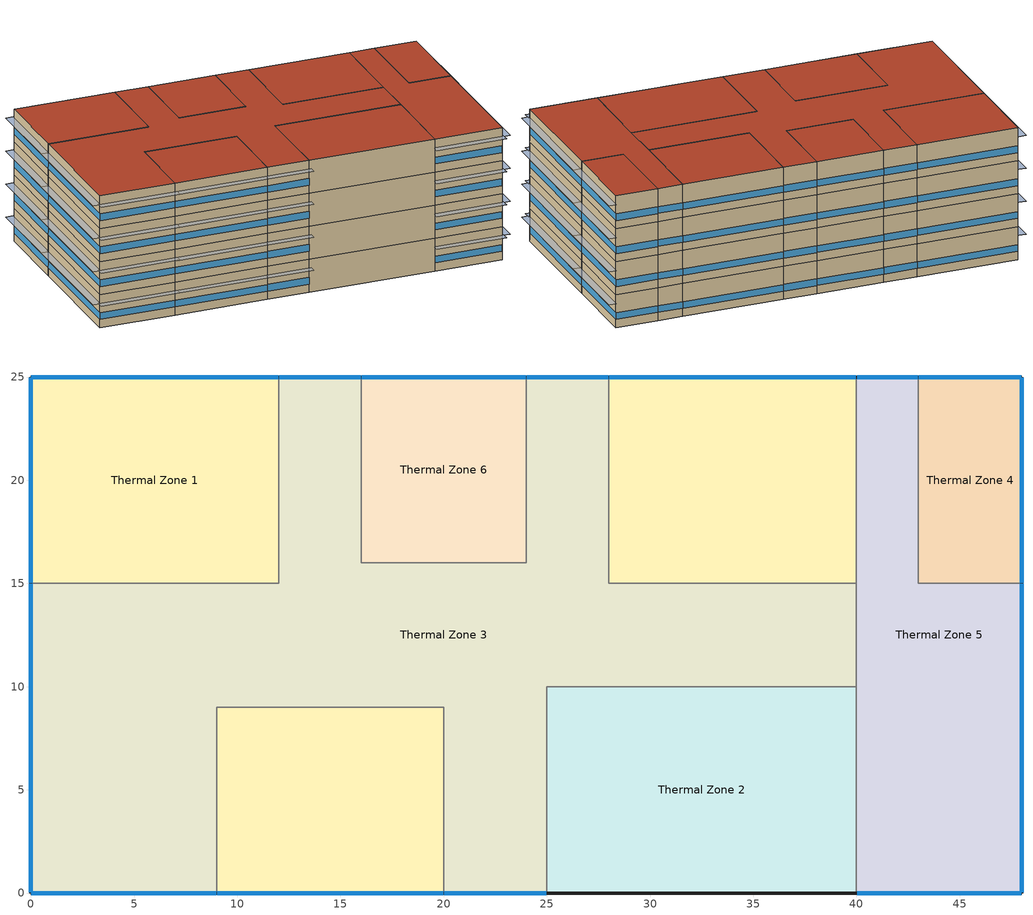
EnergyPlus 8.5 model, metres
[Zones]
Thermal Zone 1
 floor ground (ExtSlabCarpet 4in ClimateZone 1-8): 20,9 20,0 9,0 9,9 z0; 12,25 12,15 0,15 0,25 z0; 40,25 40,15 28,15 28,25 z0
 wall outside (ASHRAE 189.1-2009 ExtWall Mass ClimateZone 1): 12,25 0,25 0,15 / 40,25 28,25 / 9,0 20,0 z4:8; 9,0 20,0 / 12,25 0,25 0,15 / 40,25 28,25 z8:12; 9,0 20,0 / 12,25 0,25 0,15 / 40,25 28,25 z0:4; 9,0 20,0 / 12,25 0,25 0,15 / 40,25 28,25 z12:16
 wall to Thermal Zone 3 (Interior Wall): 0,15 12,15 12,25 / 28,25 28,15 40,15 / 20,0 20,9 9,9 9,0 z4:8; 20,0 20,9 9,9 9,0 / 0,15 12,15 12,25 / 28,25 28,15 40,15 z8:12; 20,0 20,9 9,9 9,0 / 0,15 12,15 12,25 / 28,25 28,15 40,15 z12:16; 20,0 20,9 9,9 9,0 / 0,15 12,15 12,25 / 28,25 28,15 40,15 z0:4
 wall to Thermal Zone 5 (Interior Wall): 40,15 40,25 z4:8; 40,15 40,25 z8:12; 40,15 40,25 z12:16; 40,15 40,25 z0:4
 window (ASHRAE 189.1-2009 ExtWindow ClimateZone 1): 11.97,25 0.03,25 / 0,24.97 0,15.03 / 39.97,25 28.03,25 / 9.03,0 19.97,0 z5:5.8; 9.03,0 19.97,0 / 11.97,25 0.03,25 / 0,24.97 0,15.03 / 39.97,25 28.03,25 z9:9.8; 9.03,0 19.97,0 / 11.97,25 0.03,25 / 0,24.97 0,15.03 / 39.97,25 28.03,25 z1:1.8; 9.03,0 19.97,0 / 11.97,25 0.03,25 / 0,24.97 0,15.03 / 39.97,25 28.03,25 z13:13.8
 roof outside (ASHRAE 189.1-2009 ExtRoof IEAD ClimateZone 1): 20,0 20,9 9,9 9,0 z16; 12,15 12,25 0,25 0,15 z16; 40,15 40,25 28,25 28,15 z16
Thermal Zone 2
 floor ground (ExtSlabCarpet 4in ClimateZone 1-8): 40,10 40,0 25,0 25,10 z0
 wall outside (ASHRAE 189.1-2009 ExtWall Mass ClimateZone 1): 25,0 40,0 z8:12; 25,0 40,0 z12:16; 25,0 40,0 z0:4; 25,0 40,0 z4:8
 wall to Thermal Zone 3 (Interior Wall): 40,10 25,10 25,0 z8:12; 40,10 25,10 25,0 z12:16; 40,10 25,10 25,0 z0:4; 40,10 25,10 25,0 z4:8
 wall to Thermal Zone 5 (Interior Wall): 40,0 40,10 z8:12; 40,0 40,10 z12:16; 40,0 40,10 z0:4; 40,0 40,10 z4:8
 roof outside (ASHRAE 189.1-2009 ExtRoof IEAD ClimateZone 1): 40,0 40,10 25,10 25,0 z16
Thermal Zone 3
 floor ground (ExtSlabCarpet 4in ClimateZone 1-8): 28,25 28,15 40,15 40,10 25,10 25,0 20,0 20,9 9,9 9,0 0,0 0,15 12,15 12,25 16,25 16,16 24,16 24,25 z0
 wall outside (ASHRAE 189.1-2009 ExtWall Mass ClimateZone 1): 20,0 25,0 / 0,15 0,0 9,0 / 16,25 12,25 / 28,25 24,25 z0:4; 16,25 12,25 / 28,25 24,25 / 20,0 25,0 / 0,15 0,0 9,0 z8:12; 16,25 12,25 / 28,25 24,25 / 20,0 25,0 / 0,15 0,0 9,0 z12:16; 16,25 12,25 / 28,25 24,25 / 20,0 25,0 / 0,15 0,0 9,0 z4:8
 wall to Thermal Zone 6 (Interior Wall): 24,25 24,16 16,16 16,25 z8:12; 24,25 24,16 16,16 16,25 z12:16; 24,25 24,16 16,16 16,25 z0:4; 24,25 24,16 16,16 16,25 z4:8
 wall to Thermal Zone 5 (Interior Wall): 40,10 40,15 z8:12; 40,10 40,15 z12:16; 40,10 40,15 z4:8; 40,10 40,15 z0:4
 window (ASHRAE 189.1-2009 ExtWindow ClimateZone 1): 20.03,0 24.97,0 / 15.97,25 12.03,25 / 27.97,25 24.03,25 z1:1.81; 15.97,25 12.03,25 / 27.97,25 24.03,25 / 20.03,0 24.97,0 z9:9.81; 0.03,0 8.97,0 / 0,14.97 0,0.03 z9:9.8; 0.03,0 8.97,0 / 0,14.97 0,0.03 z1:1.8; 15.97,25 12.03,25 / 27.97,25 24.03,25 / 20.03,0 24.97,0 z13:13.81; 0.03,0 8.97,0 / 0,14.97 0,0.03 z13:13.8; 15.97,25 12.03,25 / 27.97,25 24.03,25 / 20.03,0 24.97,0 z5:5.81; 0.03,0 8.97,0 / 0,14.97 0,0.03 z5:5.8
 roof outside (ASHRAE 189.1-2009 ExtRoof IEAD ClimateZone 1): 25,0 25,10 40,10 40,15 28,15 28,25 24,25 24,16 16,16 16,25 12,25 12,15 0,15 0,0 9,0 9,9 20,9 20,0 z16
Thermal Zone 4
 floor ground (ExtSlabCarpet 4in ClimateZone 1-8): 48,25 48,15 43,15 43,25 z0
 wall outside (ASHRAE 189.1-2009 ExtWall Mass ClimateZone 1): 48,15 48,25 43,25 z4:8; 48,15 48,25 43,25 z8:12; 48,15 48,25 43,25 z12:16; 48,15 48,25 43,25 z0:4
 wall to Thermal Zone 5 (Interior Wall): 43,25 43,15 48,15 z4:8; 43,25 43,15 48,15 z8:12; 43,25 43,15 48,15 z12:16; 43,25 43,15 48,15 z0:4
 window (ASHRAE 189.1-2009 ExtWindow ClimateZone 1): 48,15.03 48,24.97 z5:5.8; 47.97,25 43.03,25 z5:5.81; 48,15.03 48,24.97 z9:9.8; 47.97,25 43.03,25 z9:9.81; 48,15.03 48,24.97 z13:13.8; 47.97,25 43.03,25 z13:13.81; 48,15.03 48,24.97 z1:1.8; 47.97,25 43.03,25 z1:1.81
 roof outside (ASHRAE 189.1-2009 ExtRoof IEAD ClimateZone 1): 48,15 48,25 43,25 43,15 z16
Thermal Zone 5
 floor ground (ExtSlabCarpet 4in ClimateZone 1-8): 43,25 43,15 48,15 48,0 40,0 40,25 z0
 wall outside (ASHRAE 189.1-2009 ExtWall Mass ClimateZone 1): 43,25 40,25 / 40,0 48,0 48,15 z4:8; 43,25 40,25 / 40,0 48,0 48,15 z8:12; 43,25 40,25 / 40,0 48,0 48,15 z12:16; 43,25 40,25 / 40,0 48,0 48,15 z0:4
 window (ASHRAE 189.1-2009 ExtWindow ClimateZone 1): 42.97,25 40.03,25 / 40.03,0 47.97,0 z5:5.81; 48,0.03 48,14.97 z5:5.8; 42.97,25 40.03,25 / 40.03,0 47.97,0 z9:9.81; 48,0.03 48,14.97 z9:9.8; 42.97,25 40.03,25 / 40.03,0 47.97,0 z13:13.81; 48,0.03 48,14.97 z13:13.8; 42.97,25 40.03,25 / 40.03,0 47.97,0 z1:1.81; 48,0.03 48,14.97 z1:1.8
 roof outside (ASHRAE 189.1-2009 ExtRoof IEAD ClimateZone 1): 48,0 48,15 43,15 43,25 40,25 40,0 z16
Thermal Zone 6
 floor ground (ExtSlabCarpet 4in ClimateZone 1-8): 24,25 24,16 16,16 16,25 z0
 wall outside (ASHRAE 189.1-2009 ExtWall Mass ClimateZone 1): 24,25 16,25 z4:8; 24,25 16,25 z8:12; 24,25 16,25 z12:16; 24,25 16,25 z0:4
 window (ASHRAE 189.1-2009 ExtWindow ClimateZone 1): 23.97,25 16.03,25 z5:5.81; 23.97,25 16.03,25 z9:9.81; 23.97,25 16.03,25 z13:13.81; 23.97,25 16.03,25 z1:1.81
 roof outside (ASHRAE 189.1-2009 ExtRoof IEAD ClimateZone 1): 24,16 24,25 16,25 16,16 z16
shading: 20.18,-0.88 20.18,0 8.82,0 8.82,-0.88 z11.01; 0,14.82 0,25.18 -0.88,25.18 -0.88,14.82 z15.01; 0,14.82 0,25.18 -0.88,25.18 -0.88,14.82 z3.01; 0,14.82 0,25.18 -0.88,25.18 -0.88,14.82 z7.01; 20.18,-0.88 20.18,0 8.82,0 8.82,-0.88 z3.01; 20.18,-0.88 20.18,0 8.82,0 8.82,-0.88 z7.01; 0,14.82 0,25.18 -0.88,25.18 -0.88,14.82 z11.01; 20.18,-0.88 20.18,0 8.82,0 8.82,-0.88 z15.01; 9.18,-0.88 9.18,0 -0.18,0 -0.18,-0.88 z7.01; 25.18,-0.89 25.18,0 19.82,0 19.82,-0.89 z15.02; 25.18,-0.89 25.18,0 19.82,0 19.82,-0.89 z11.02; 0,-0.18 0,15.18 -0.88,15.18 -0.88,-0.18 z7.01; 0,-0.18 0,15.18 -0.88,15.18 -0.88,-0.18 z3.01; 9.18,-0.88 9.18,0 -0.18,0 -0.18,-0.88 z11.01; 0,-0.18 0,15.18 -0.88,15.18 -0.88,-0.18 z15.01; 25.18,-0.89 25.18,0 19.82,0 19.82,-0.89 z3.02; 9.18,-0.88 9.18,0 -0.18,0 -0.18,-0.88 z3.01; 25.18,-0.89 25.18,0 19.82,0 19.82,-0.89 z7.02; 9.18,-0.88 9.18,0 -0.18,0 -0.18,-0.88 z15.01; 0,-0.18 0,15.18 -0.88,15.18 -0.88,-0.18 z11.01; 48.88,14.82 48.88,25.18 48,25.18 48,14.82 z15.01; 48.88,14.82 48.88,25.18 48,25.18 48,14.82 z7.01; 48.88,14.82 48.88,25.18 48,25.18 48,14.82 z11.01; 48.88,14.82 48.88,25.18 48,25.18 48,14.82 z3.01; 48.88,-0.18 48.88,15.18 48,15.18 48,-0.18 z7.01; 48.18,-0.89 48.18,0 39.82,0 39.82,-0.89 z15.01; 48.18,-0.89 48.18,0 39.82,0 39.82,-0.89 z11.01; 48.88,-0.18 48.88,15.18 48,15.18 48,-0.18 z15.01; 48.88,-0.18 48.88,15.18 48,15.18 48,-0.18 z3.01; 48.88,-0.18 48.88,15.18 48,15.18 48,-0.18 z11.01; 48.18,-0.89 48.18,0 39.82,0 39.82,-0.89 z3.01; 48.18,-0.89 48.18,0 39.82,0 39.82,-0.89 z7.01
[Building]
Building 1
[Site:Location]
PISA: Latitude {deg}=43.68; Longitude {deg}=10.38; Time Zone {hr}=1; Elevation {m}=1
[Material] Thermal Absorptance=0.9
Name | Roughness | Thickness {m} | Conductivity {W/m-K} | Density {kg/m3} | Specific Heat {J/kg-K} | Solar Absorptance | Visible Absorptance
1/2IN Gypsum | Smooth | 0.0127 | 0.16 | 784.9 | 830 | 0.4 | 0.4
1IN Stucco | Smooth | 0.0253 | 0.6918 | 1858 | 837 | 0.92 | 0.92
8IN Concrete HW | MediumRough | 0.2033 | 1.7296 | 2243 | 837 | 0.65 | 0.65
F16 Acoustic tile | MediumSmooth | 0.0191 | 0.06 | 368 | 590 | 0.3 | 0.3
G01a 19mm gypsum board | MediumSmooth | 0.019 | 0.16 | 800 | 1090 | 0.4 | 0.4
M11 100mm lightweight concrete | MediumRough | 0.1016 | 0.53 | 1280 | 840 | 0.5 | 0.5
MAT-CC05 4 HW CONCRETE | Rough | 0.1016 | 1.311 | 2240 | 836.8 | 0.85 | 0.85
Metal Decking | MediumSmooth | 0.0015 | 45.006 | 7680 | 418.4 | 0.6 | 0.6
Roof Insulation [18] | MediumRough | 0.1693 | 0.049 | 265 | 836.8 | 0.7 | 0.7
Roof Membrane | VeryRough | 0.0095 | 0.16 | 1121.29 | 1460 | 0.7 | 0.7
Wall Insulation [31] | MediumRough | 0.0337 | 0.0432 | 91 | 837 | 0.5 | 0.5
[Material:AirGap]
Name | Thermal Resistance {m2-K/W}
F04 Wall air space resistance | 0.15
F05 Ceiling air space resistance | 0.18
[Material:NoMass]
CP02 CARPET PAD: Roughness=Smooth; Thermal Resistance {m2-K/W}=0.1; Thermal Absorptance=0.9; Solar Absorptance=0.8; Visible Absorptance=0.8
[WindowMaterial:Glazing]
Theoretical Glass [167]: Optical Data Type=SpectralAverage; Thickness {m}=0.003; Solar Transmittance at Normal Incidence=0.2374; Front Side Solar Reflectance at Normal Incidence=0.7126; Back Side Solar Reflectance at Normal Incidence=0; Visible Transmittance at Normal Incidence=0.2512; Front Side Visible Reflectance at Normal Incidence=0.6988; Back Side Visible Reflectance at Normal Incidence=0; Infrared Transmittance at Normal Incidence=0; Front Side Infrared Hemispherical Emissivity=0.985; Back Side Infrared Hemispherical Emissivity=0.985; Conductivity {W/m-K}=2.1073; Dirt Correction Factor for Solar and Visible Transmittance=1; Solar Diffusing=No
[Construction]
ASHRAE 189.1-2009 ExtRoof IEAD ClimateZone 1: Roof Membrane, Roof Insulation [18], Metal Decking
ASHRAE 189.1-2009 ExtWall Mass ClimateZone 1: 1IN Stucco, 8IN Concrete HW, Wall Insulation [31], 1/2IN Gypsum
ASHRAE 189.1-2009 ExtWindow ClimateZone 1: Theoretical Glass [167]
ExtSlabCarpet 4in ClimateZone 1-8: MAT-CC05 4 HW CONCRETE, CP02 CARPET PAD
Interior Ceiling: M11 100mm lightweight concrete, F05 Ceiling air space resistance, F16 Acoustic tile
Interior Floor: F16 Acoustic tile, F05 Ceiling air space resistance, M11 100mm lightweight concrete
Interior Wall: G01a 19mm gypsum board, F04 Wall air space resistance, G01a 19mm gypsum board
[Zone] Part of Total Floor Area=Yes
Thermal Zone 1; Thermal Zone 2; Thermal Zone 3; Thermal Zone 4; Thermal Zone 5; Thermal Zone 6
[InternalMass]
Name | Construction | Zone | Surface Area {m2}
Merged Surface 109 - Surface 48; Merged Surface 115 - Surface 54 | Interior Floor | Thermal Zone 1 | 120
Merged Surface 114 - Surface 175; Merged Surface 120 - Surface 181; Merged Surface 180 - Surface 241; Merged Surface 186 - Surface 247 | Interior Ceiling | Thermal Zone 1 | 120
Merged Surface 153 - Surface 92 | Interior Floor | Thermal Zone 1 | 99
Merged Surface 158 - Surface 219; Merged Surface 26 - Surface 87 | Interior Ceiling | Thermal Zone 1 | 99
Merged Surface 159 - Surface 98 | Interior Floor | Thermal Zone 2 | 150
Merged Surface 164 - Surface 225; Merged Surface 32 - Surface 93 | Interior Ceiling | Thermal Zone 2 | 150
Merged Surface 133 - Surface 86 | Interior Floor | Thermal Zone 3 | 439
Merged Surface 152 - Surface 199; Merged Surface 20 - Surface 67 | Interior Ceiling | Thermal Zone 3 | 439
Merged Surface 121 - Surface 60 | Interior Floor | Thermal Zone 4 | 50
Merged Surface 126 - Surface 187; Merged Surface 192 - Surface 253 | Interior Ceiling | Thermal Zone 4 | 50
Merged Surface 108 - Surface 165; Merged Surface 174 - Surface 231; Merged Surface 42 - Surface 99 | Interior Ceiling | Thermal Zone 5 | 150
Merged Surface 127 - Surface 66 | Interior Floor | Thermal Zone 6 | 72
Merged Surface 132 - Surface 193; Merged Surface 198 - Surface 259 | Interior Ceiling | Thermal Zone 6 | 72
[ZoneControl:Thermostat] Control Object Type 1=ThermostatSetpoint:DualSetpoint
Name | Zone or ZoneList | Control Type Schedule | Control Name 1
Thermal Zone 1 Thermostat | Thermal Zone 1 | Thermal Zone 1 Thermostat Schedule | Thermal Zone 1 Thermostat
Thermal Zone 2 Thermostat | Thermal Zone 2 | Thermal Zone 2 Thermostat Schedule | Thermal Zone 2 Thermostat 1
Thermal Zone 3 Thermostat | Thermal Zone 3 | Thermal Zone 3 Thermostat Schedule | Thermal Zone 3 Thermostat 1
Thermal Zone 4 Thermostat | Thermal Zone 4 | Thermal Zone 4 Thermostat Schedule | Thermal Zone 4 Thermostat 1
Thermal Zone 5 Thermostat | Thermal Zone 5 | Thermal Zone 5 Thermostat Schedule | Thermal Zone 5 Thermostat 1
Thermal Zone 6 Thermostat | Thermal Zone 6 | Thermal Zone 6 Thermostat Schedule | Thermal Zone 6 Thermostat 1
[ThermostatSetpoint:DualSetpoint] Heating Setpoint Temperature Schedule=Medium Office HtgSetp; Cooling Setpoint Temperature Schedule=Medium Office ClgSetp
Thermal Zone 1 Thermostat; Thermal Zone 2 Thermostat 1; Thermal Zone 3 Thermostat 1; Thermal Zone 4 Thermostat 1; Thermal Zone 5 Thermostat 1; Thermal Zone 6 Thermostat 1
[ZoneVentilation:DesignFlowRate]
Name | Zone or ZoneList | Schedule | Design Flow Rate Calculation Method | Flow Rate per Person {m3/s-person} | Flow Rate per Zone Floor Area {m3/s-m2}
Thermal Zone 1 Ventilation per Person | Thermal Zone 1 | Office Work Occ | Flow/Person | 0.00943895
Thermal Zone 2 Ventilation per Floor Area | Thermal Zone 2 | Always_On | Flow/Area |  | 0.0048768
Thermal Zone 3 Ventilation per Floor Area | Thermal Zone 3 | Always_On | Flow/Area |  | 0.000254
Thermal Zone 5 Ventilation per Floor Area | Thermal Zone 5 | Always_On | Flow/Area |  | 0.000254
Thermal Zone 6 Ventilation per Person | Thermal Zone 6 | Office Misc Occ | Flow/Person | 0.00707921
[Zone equipment]
Thermal Zone 1: Thermal Zone 1 Ideal Loads Air System
Thermal Zone 2: Thermal Zone 2 Ideal Loads Air System
Thermal Zone 3: Thermal Zone 3 Ideal Loads Air System
Thermal Zone 4: Thermal Zone 4 Ideal Loads Air System
Thermal Zone 5: Thermal Zone 5 Ideal Loads Air System
Thermal Zone 6: Thermal Zone 6 Ideal Loads Air System
[ZoneHVAC:IdealLoadsAirSystem] Maximum Heating Supply Air Temperature {C}=50; Minimum Cooling Supply Air Temperature {C}=13; Maximum Heating Supply Air Humidity Ratio {kgWater/kgDryAir}=0.0156; Minimum Cooling Supply Air Humidity Ratio {kgWater/kgDryAir}=0.0077; Heating Limit=NoLimit; Cooling Limit=NoLimit; Dehumidification Control Type=ConstantSensibleHeatRatio; Cooling Sensible Heat Ratio=0.7; Humidification Control Type=None; Demand Controlled Ventilation Type=None; Outdoor Air Economizer Type=NoEconomizer; Heat Recovery Type=None; Sensible Heat Recovery Effectiveness=0.7; Latent Heat Recovery Effectiveness=0.65
Thermal Zone 1 Ideal Loads Air System; Thermal Zone 2 Ideal Loads Air System; Thermal Zone 3 Ideal Loads Air System; Thermal Zone 4 Ideal Loads Air System; Thermal Zone 5 Ideal Loads Air System; Thermal Zone 6 Ideal Loads Air System
[Schedule:Compact]
Thermal Zone 1 Thermostat Schedule; Thermal Zone 2 Thermostat Schedule; Thermal Zone 3 Thermostat Schedule; Thermal Zone 4 Thermostat Schedule; Thermal Zone 5 Thermostat Schedule; Thermal Zone 6 Thermostat Schedule: Through: 12/31, For: AllDays, Until: 24:00, 4
[Schedule:Day:Interval]
Medium Office HtgSetp Rule 1 Day Schedule; Medium Office HtgSetp Summer Design Day: No, 24:00, 15.6
Medium Office HtgSetp Default Schedule: No, 06:00, 15.6, 22:00, 21, 24:00, 15.6
Medium Office HtgSetp Rule 2 Day Schedule: No, 06:00, 15.6, 18:00, 21, 24:00, 15.6
Medium Office HtgSetp Winter Design Day: No, 24:00, 21
Medium Office ClgSetp Rule 1 Day Schedule; Medium Office ClgSetp Winter Design Day: No, 24:00, 26.7
Medium Office ClgSetp Default Schedule; Medium Office ClgSetp Summer Design Day: No, 06:00, 26.7, 22:00, 24, 24:00, 26.7
Medium Office ClgSetp Rule 2 Day Schedule: No, 06:00, 26.7, 18:00, 24, 24:00, 26.7
Office Bldg Occ Default Schedule: No, 06:00, 0, 07:00, 0.1, 08:00, 0.2, 12:00, 0.85, 13:00, 0.5, 17:00, 0.85, 18:00, 0.7, 20:00, 0.4, 22:00, 0.1, 24:00, 0.05
Office Bldg Occ Default Schedule 1: No, 06:00, 0, 07:00, 0.1, 08:00, 0.2, 20:00, 0.4, 22:00, 0.1, 24:00, 0.05
Office Bldg Occ Rule 1 Day Schedule; Office Bldg Occ Rule 1 Day Schedule 1; Office Bldg Occ Winter Design Day; Office Bldg Occ Winter Design Day 1: No, 24:00, 0
Office Bldg Occ Rule 2 Day Schedule: No, 06:00, 0, 08:00, 0.1, 14:00, 0.4, 17:00, 0.1, 24:00, 0
Office Bldg Occ Rule 2 Day Schedule 1: No, 06:00, 0, 08:00, 0.1, 14:00, 0.25, 17:00, 0.1, 24:00, 0
Office Bldg Occ Summer Design Day; Office Bldg Occ Summer Design Day 1: No, 06:00, 0, 22:00, 1, 24:00, 0.05
[Schedule:Week:Daily]
Schedule:Week:Daily {a2d51168-eaac-4d3e-94ba-e49ebb39c9c9}: Medium Office HtgSetp Rule 1 Day Schedule, Medium Office HtgSetp Default Schedule, Medium Office HtgSetp Default Schedule, Medium Office HtgSetp Default Schedule, Medium Office HtgSetp Default Schedule, Medium Office HtgSetp Default Schedule, Medium Office HtgSetp Rule 2 Day Schedule, Medium Office HtgSetp Default Schedule, Medium Office HtgSetp Summer Design Day, Medium Office HtgSetp Winter Design Day, Medium Office HtgSetp Default Schedule, Medium Office HtgSetp Default Schedule
Schedule:Week:Daily {0dfd60ee-65a2-4c31-9d7d-6e0e18694901}: Medium Office ClgSetp Rule 1 Day Schedule, Medium Office ClgSetp Default Schedule, Medium Office ClgSetp Default Schedule, Medium Office ClgSetp Default Schedule, Medium Office ClgSetp Default Schedule, Medium Office ClgSetp Default Schedule, Medium Office ClgSetp Rule 2 Day Schedule, Medium Office ClgSetp Default Schedule, Medium Office ClgSetp Summer Design Day, Medium Office ClgSetp Winter Design Day, Medium Office ClgSetp Default Schedule, Medium Office ClgSetp Default Schedule
Schedule:Week:Daily {02c93d68-77c9-4978-858c-c2dcd1f5e179}: Office Bldg Occ Rule 1 Day Schedule 1, Office Bldg Occ Default Schedule 1, Office Bldg Occ Default Schedule 1, Office Bldg Occ Default Schedule 1, Office Bldg Occ Default Schedule 1, Office Bldg Occ Default Schedule 1, Office Bldg Occ Rule 2 Day Schedule 1, Office Bldg Occ Default Schedule 1, Office Bldg Occ Summer Design Day 1, Office Bldg Occ Winter Design Day 1, Office Bldg Occ Default Schedule 1, Office Bldg Occ Default Schedule 1
Schedule:Week:Daily {04242d89-4e2c-44bb-8683-d6a52e147158}: Office Bldg Occ Rule 1 Day Schedule, Office Bldg Occ Default Schedule, Office Bldg Occ Default Schedule, Office Bldg Occ Default Schedule, Office Bldg Occ Default Schedule, Office Bldg Occ Default Schedule, Office Bldg Occ Rule 2 Day Schedule, Office Bldg Occ Default Schedule, Office Bldg Occ Summer Design Day, Office Bldg Occ Winter Design Day, Office Bldg Occ Default Schedule, Office Bldg Occ Default Schedule
[Schedule:Year]
Medium Office HtgSetp: Schedule:Week:Daily {a2d51168-eaac-4d3e-94ba-e49ebb39c9c9}, 1, 1, 12, 31
Medium Office ClgSetp: Schedule:Week:Daily {0dfd60ee-65a2-4c31-9d7d-6e0e18694901}, 1, 1, 12, 31
Office Misc Occ: Schedule:Week:Daily {02c93d68-77c9-4978-858c-c2dcd1f5e179}, 1, 1, 12, 31
Office Work Occ: Schedule:Week:Daily {04242d89-4e2c-44bb-8683-d6a52e147158}, 1, 1, 12, 31
[Schedule:Constant]
Always_On: Hourly Value=1
